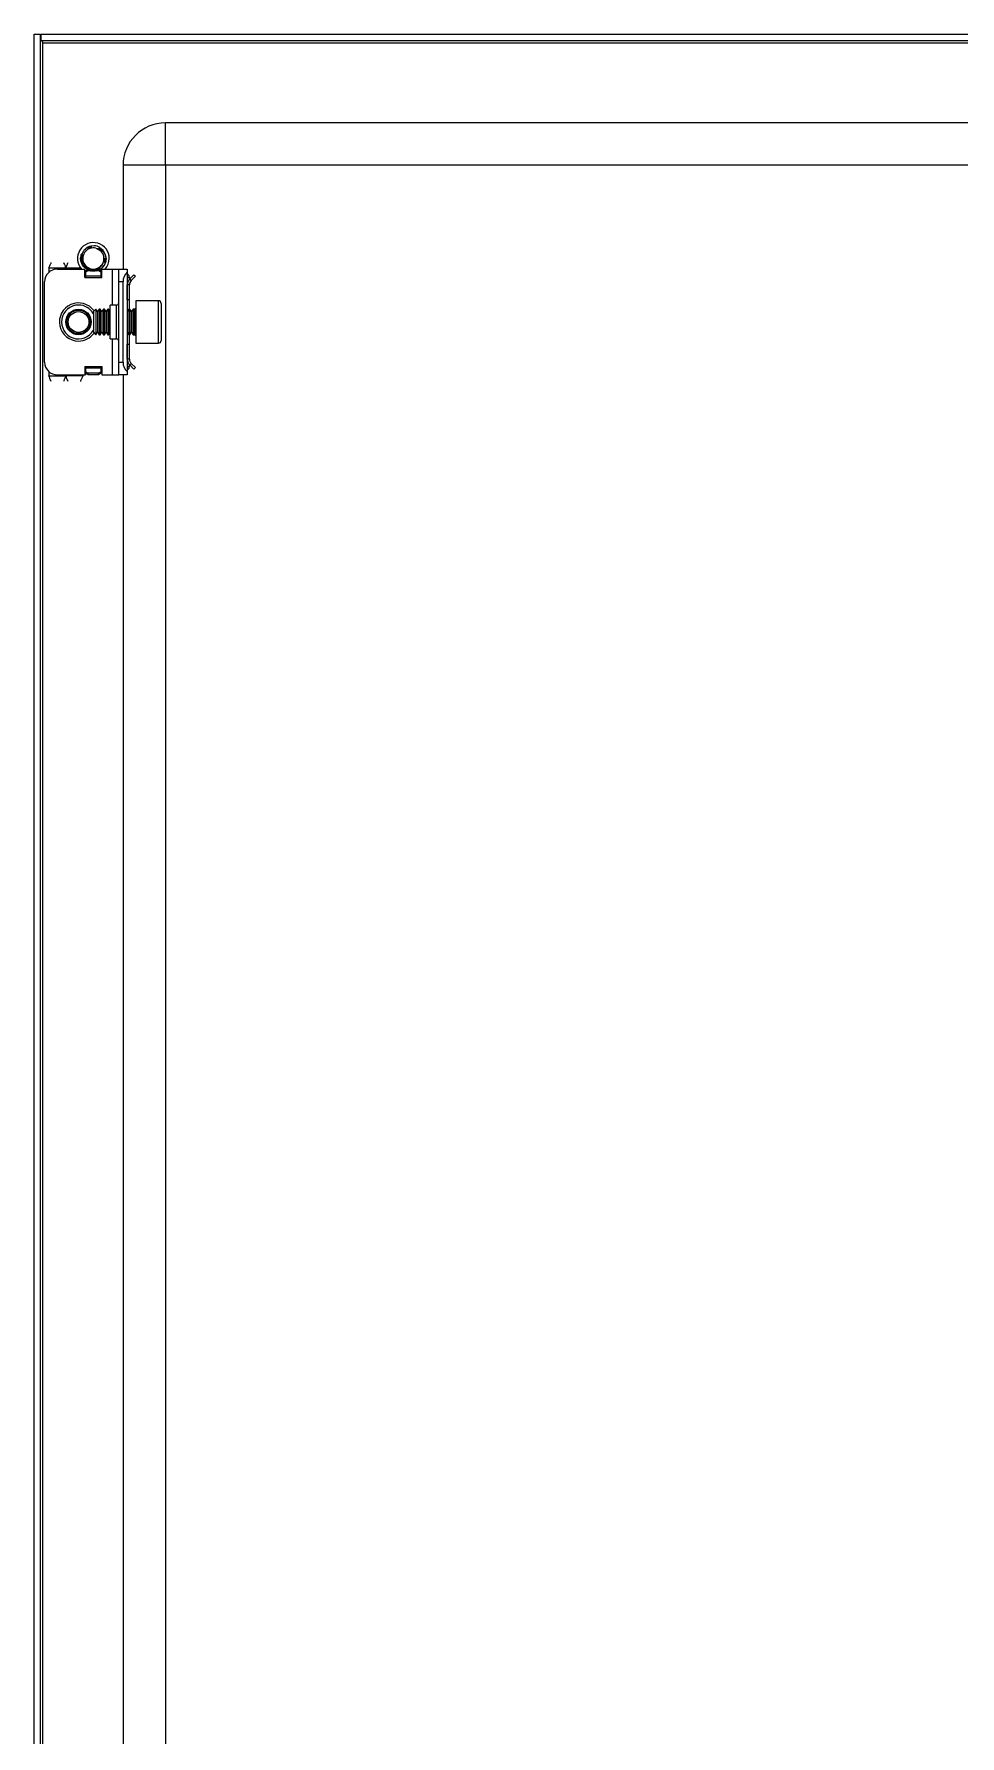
# Model space of a CAD drawing. Header units: millimetres. Extents: x 48 to 1379, y -693 to 1285.
# Drawn here: x 933.1 to 1151.6, y 787.1 to 1189 of the extents above; entities that cross this region are included whole.
import ezdxf

# ---------------------------------------------------------------- set-up
doc = ezdxf.new("R2010")
doc.units = ezdxf.units.MM

msp = doc.modelspace()

# ---------------------------------------------------------------- linework, layer by layer
at = {"color": 7, "linetype": 'Continuous', "lineweight": 25}
for p, q in [((933.06, 1189.04), (934.56, 1189.04)), ((933.06, -571.96), (933.06, 1189.04)), ((934.56, -571.96), (934.56, 1189.04)), ((934.76, 1187.54), (934.76, 1189.04)), ((934.76, 1189.04), (1377.36, 1189.04)), ((934.76, 1187.54), (1377.36, 1187.54)), ((1348.06, 1168.04), (964.06, 1168.04)), ((954.06, 1158.04), (954.06, 1133.54)), ((964.06, 1158.04), (964.06, -540.96)), ((1348.06, 1158.04), (964.06, 1158.04)), ((945.44, 1138.56), (945.64, 1138.68)), ((945.61, 1138.67), (945.57, 1138.64)), ((945.62, 1138.6), (945.57, 1138.64)), ((945.61, 1138.67), (945.84, 1138.75)), ((945.8, 1138.76), (945.75, 1138.74)), ((945.99, 1138.84), (945.94, 1138.82)), ((945.99, 1138.84), (946.21, 1138.91)), ((946.18, 1138.91), (946.13, 1138.89)), ((946.37, 1138.96), (946.33, 1138.95)), ((947.26, 1139.03), (946.51, 1138.97)), ((948.76, 1138.52), (948.72, 1138.54)), ((948.92, 1138.39), (948.88, 1138.42)), ((949.08, 1138.26), (949.04, 1138.29)), ((949.22, 1138.12), (949.19, 1138.16)), ((949.22, 1138.12), (949.34, 1137.99)), ((949.33, 1138), (949.32, 1138.02)), ((936.56, 1133.79), (936.56, 1132.78)), ((938.56, 1133.54), (945.06, 1133.54)), ((944.06, 1136.13), (944.09, 1136.39)), ((944.06, 1135.93), (944.09, 1136.17)), ((944.06, 1136.13), (944.06, 1136.08)), ((944.06, 1135.93), (944.07, 1135.88)), ((944.08, 1136.34), (944.07, 1136.29)), ((944.08, 1135.73), (944.08, 1135.68)), ((944.1, 1136.55), (944.1, 1136.5)), ((944.1, 1135.54), (944.11, 1135.5)), ((944.15, 1136.74), (944.13, 1136.7)), ((944.14, 1135.36), (944.15, 1135.31)), ((944.15, 1136.74), (944.22, 1136.98)), ((944.2, 1136.93), (944.18, 1136.89)), ((944.19, 1135.18), (944.2, 1135.13)), ((944.25, 1135), (944.25, 1134.99)), ((944.84, 1134.03), (944.87, 1134)), ((944.97, 1133.89), (945, 1133.86)), ((945.06, 1131.54), (945.06, 1133.54)), ((945.12, 1133.75), (945.16, 1133.72)), ((945.28, 1133.63), (945.32, 1133.6)), ((945.45, 1133.51), (945.49, 1133.48)), ((945.63, 1133.4), (945.49, 1133.52)), ((945.63, 1133.4), (945.63, 1133.51)), ((949.06, 1131.54), (949.06, 1133.54)), ((949.06, 1133.54), (951.56, 1133.54)), ((949.33, 1134.08), (949.16, 1133.95)), ((949.35, 1136.91), (949.52, 1136.5)), ((949.83, 1134.92), (949.73, 1134.74)), ((949.84, 1134.92), (949.74, 1134.74)), ((949.9, 1135.06), (949.91, 1135.1)), ((949.95, 1135.24), (949.97, 1135.29)), ((950.06, 1135.84), (949.99, 1135.53)), ((950, 1135.43), (950.01, 1135.48)), ((950.03, 1135.64), (950.04, 1135.69)), ((950.06, 1136.04), (950.06, 1136.04)), ((950.06, 1135.84), (950.06, 1135.89)), ((951.56, 1133.54), (953.06, 1133.54)), ((953.06, 1133.54), (955.06, 1133.54)), ((953.06, 1130.54), (953.06, 1133.54)), ((955.06, 1133.54), (955.06, 1132.78)), ((935.56, 1111.54), (935.56, 1130.54)), ((945.26, 1132.75), (945.06, 1132.87)), ((945.06, 1131.54), (949.06, 1131.54)), ((945.26, 1131.54), (945.26, 1132.75)), ((945.31, 1133.16), (945.65, 1133.4)), ((945.81, 1133.16), (945.31, 1132.81)), ((945.31, 1132.81), (945.31, 1133.16)), ((945.31, 1131.89), (945.31, 1132.81)), ((945.31, 1131.54), (945.31, 1131.89)), ((945.63, 1133.4), (945.67, 1133.38)), ((945.81, 1133.16), (946.21, 1133.16)), ((945.99, 1133.24), (946.03, 1133.22)), ((946.16, 1133.18), (946.21, 1133.16)), ((946.34, 1133.13), (946.39, 1133.12)), ((947.51, 1133.08), (947.33, 1133.05)), ((947.66, 1133.1), (947.7, 1133.11)), ((947.9, 1133.16), (948.31, 1133.16)), ((948.81, 1132.81), (948.31, 1133.16)), ((948.41, 1133.45), (948.81, 1133.16)), ((948.81, 1133.16), (948.81, 1132.81)), ((949.06, 1132.87), (948.81, 1132.72)), ((948.81, 1132.81), (948.81, 1131.89)), ((948.81, 1131.89), (948.81, 1131.54)), ((953.06, 1111.54), (953.06, 1130.54)), ((954.06, 1111.54), (954.06, 1130.54)), ((955.06, 1132.78), (955.06, 1109.3)), ((955.06, 1132.45), (955.27, 1132.25)), ((955.56, 1129.79), (955.06, 1129.79)), ((955.06, 1126.29), (955.06, 1129.79)), ((955.56, 1131.54), (955.56, 1131.08)), ((955.56, 1126.29), (955.56, 1129.79)), ((955.65, 1131.2), (956.62, 1132.18)), ((956, 1130.85), (955.65, 1131.2)), ((956, 1130.85), (956.98, 1131.83)), ((956.62, 1132.18), (956.98, 1131.83)), ((955.56, 1126.29), (955.06, 1126.29)), ((955.56, 1124.04), (955.56, 1126.29)), ((962.46, 1126.04), (957.06, 1126.04)), ((957.06, 1126.04), (957.06, 1118.35)), ((963.06, 1125.44), (963.06, 1118.67)), ((947.62, 1124.04), (947.06, 1123.49)), ((947.06, 1123.49), (947.06, 1119.72)), ((947.67, 1124.04), (947.62, 1124.04)), ((947.62, 1124.04), (947.62, 1119.42)), ((948.06, 1123.49), (947.67, 1124.04)), ((947.67, 1124.04), (947.67, 1123.57)), ((947.67, 1123.57), (947.67, 1118.04)), ((948.45, 1124.04), (948.06, 1123.49)), ((948.06, 1123.49), (948.06, 1123.1)), ((948.06, 1123.1), (948.06, 1118.6)), ((948.67, 1124.04), (948.45, 1124.04)), ((948.45, 1124.04), (948.45, 1123.57)), ((948.45, 1123.57), (948.45, 1118.04)), ((949.06, 1123.49), (948.67, 1124.04)), ((948.67, 1124.04), (948.67, 1123.57)), ((948.67, 1123.57), (948.67, 1118.04)), ((949.45, 1124.04), (949.06, 1123.49)), ((949.06, 1123.49), (949.06, 1123.1)), ((949.06, 1123.1), (949.06, 1118.6)), ((949.67, 1124.04), (949.45, 1124.04)), ((949.45, 1124.04), (949.45, 1123.57)), ((949.45, 1123.57), (949.45, 1118.04)), ((950.06, 1123.49), (949.67, 1124.04)), ((949.67, 1124.04), (949.67, 1123.57)), ((949.67, 1123.57), (949.67, 1118.04)), ((950.45, 1124.04), (950.06, 1123.49)), ((950.06, 1123.49), (950.06, 1123.1)), ((950.06, 1123.1), (950.06, 1118.6)), ((950.67, 1124.04), (950.45, 1124.04)), ((950.45, 1124.04), (950.45, 1123.57)), ((950.45, 1123.57), (950.45, 1118.04)), ((951.06, 1123.49), (950.67, 1124.04)), ((950.67, 1124.04), (950.67, 1123.57)), ((950.67, 1123.57), (950.67, 1118.04)), ((952.56, 1125.04), (951.06, 1125.04)), ((951.06, 1117.04), (951.06, 1125.04)), ((955.45, 1124.04), (955.06, 1123.49)), ((955.67, 1124.04), (955.45, 1124.04)), ((955.45, 1124.04), (955.45, 1123.57)), ((955.45, 1123.57), (955.45, 1118.04)), ((956.06, 1123.49), (955.67, 1124.04)), ((955.67, 1124.04), (955.67, 1123.57)), ((955.67, 1123.57), (955.67, 1118.04)), ((956.45, 1124.04), (956.06, 1123.49)), ((956.06, 1123.49), (956.06, 1123.1)), ((956.06, 1123.1), (956.06, 1118.6)), ((956.81, 1124.04), (956.45, 1124.04)), ((956.45, 1124.04), (956.45, 1123.57)), ((956.45, 1123.57), (956.45, 1118.04)), ((947.06, 1119.72), (947.06, 1118.6)), ((947.06, 1118.6), (947.62, 1118.04)), ((947.62, 1119.42), (947.62, 1118.04)), ((947.62, 1118.04), (947.67, 1118.04)), ((947.67, 1118.04), (948.06, 1118.6)), ((948.06, 1118.6), (948.45, 1118.04)), ((948.45, 1118.04), (948.67, 1118.04)), ((948.67, 1118.04), (949.06, 1118.6)), ((949.06, 1118.6), (949.45, 1118.04)), ((949.45, 1118.04), (949.67, 1118.04)), ((949.67, 1118.04), (950.06, 1118.6)), ((950.06, 1118.6), (950.45, 1118.04)), ((950.45, 1118.04), (950.67, 1118.04)), ((950.67, 1118.04), (951.06, 1118.6)), ((955.06, 1118.6), (955.45, 1118.04)), ((955.45, 1118.04), (955.67, 1118.04)), ((955.56, 1115.79), (955.56, 1118.04)), ((955.67, 1118.04), (956.06, 1118.6)), ((956.06, 1118.6), (956.45, 1118.04)), ((956.45, 1118.04), (956.81, 1118.04)), ((957.06, 1118.35), (957.06, 1116.04)), ((963.06, 1118.67), (963.06, 1116.64)), ((951.06, 1117.04), (952.56, 1117.04)), ((955.06, 1115.79), (955.56, 1115.79)), ((955.06, 1112.29), (955.06, 1115.79)), ((955.56, 1112.29), (955.56, 1115.79)), ((957.06, 1116.04), (962.46, 1116.04)), ((945.06, 1110.54), (945.06, 1108.54)), ((945.06, 1110.54), (949.06, 1110.54)), ((945.26, 1108.66), (945.26, 1110.54)), ((945.31, 1110.19), (945.31, 1110.54)), ((945.31, 1109.27), (945.31, 1110.19)), ((948.81, 1110.54), (948.81, 1110.19)), ((948.81, 1110.19), (948.81, 1109.27)), ((949.06, 1110.54), (949.06, 1108.54)), ((953.06, 1108.54), (953.06, 1111.54)), ((955.56, 1112.29), (955.06, 1112.29)), ((955.27, 1109.83), (955.06, 1109.63)), ((955.56, 1110.54), (955.56, 1110.93)), ((956, 1111.23), (955.65, 1110.88)), ((955.65, 1110.88), (956.62, 1109.9)), ((956, 1111.23), (956.98, 1110.26)), ((956.62, 1109.9), (956.98, 1110.26)), ((936.56, 1109.3), (936.56, 1108.29)), ((938.56, 1108.54), (945.06, 1108.54)), ((944.56, 1108.54), (944.56, 1108.29)), ((945.06, 1108.66), (945.26, 1108.66)), ((945.31, 1108.92), (945.31, 1109.27)), ((945.31, 1109.27), (945.81, 1108.92)), ((945.81, 1108.57), (945.31, 1108.92)), ((945.81, 1108.92), (945.81, 1108.57)), ((948.31, 1108.92), (945.81, 1108.92)), ((948.31, 1108.57), (945.81, 1108.57)), ((948.31, 1108.92), (948.81, 1109.27)), ((948.31, 1108.57), (948.31, 1108.92)), ((948.81, 1108.92), (948.31, 1108.57)), ((948.81, 1109.27), (948.81, 1108.92)), ((949.06, 1108.54), (951.56, 1108.54)), ((951.56, 1108.54), (953.06, 1108.54)), ((955.06, 1108.54), (953.06, 1108.54)), ((954.06, 1108.54), (954.06, 633.54)), ((955.06, 1109.3), (955.06, 1108.54))]:
    msp.add_line(p, q, dxfattribs=at)
at = {"color": 8, "linetype": 'Continuous', "lineweight": 18}
for p, q in [((935.16, -569.86), (935.16, 1186.94)), ((935.16, 1186.94), (1376.96, 1186.94)), ((964.06, 1158.04), (964.06, 1168.04)), ((964.06, 1158.04), (954.06, 1158.04)), ((936.56, 1133.79), (940.56, 1133.79)), ((940.56, 1133.79), (944.06, 1133.79)), ((951.56, 1125.04), (951.56, 1133.54)), ((948.81, 1131.89), (945.31, 1131.89)), ((954.06, 1130.54), (953.06, 1130.54)), ((955.06, 1132.04), (955.27, 1132.25)), ((955.06, 1131.54), (955.56, 1131.54)), ((962.46, 1118.35), (962.46, 1126.04)), ((952.56, 1117.04), (952.56, 1125.04)), ((956.81, 1118.04), (956.81, 1124.04)), ((962.46, 1116.04), (962.46, 1118.35)), ((951.56, 1108.54), (951.56, 1117.04)), ((945.31, 1110.19), (948.81, 1110.19)), ((953.06, 1111.54), (954.06, 1111.54)), ((955.06, 1110.54), (955.56, 1110.54)), ((955.06, 1110.04), (955.27, 1109.83)), ((936.56, 1108.29), (940.56, 1108.29)), ((944.56, 1108.29), (940.56, 1108.29))]:
    msp.add_line(p, q, dxfattribs=at)
at = {"color": 7, "linetype": 'Continuous', "lineweight": 25}
for radius in [3, 2.76, 2.45]:
    msp.add_circle((943.56, 1121.04), radius, dxfattribs=at)
for centre, radius, start, end in [((964.06, 1158.04), 10, 90, 180), ((947.06, 1136.04), 3.75, 0, 221.8103), ((947.06, 1136.04), 2.5, 108.5944, 168.5944), ((947.06, 1136.04), 2.5, 75.8881, 108.5944), ((947.06, 1136.04), 3, 59.9286, 86.2193), ((947.06, 1136.04), 3, 360, 40.7437), ((938.56, 1130.54), 3, 90, 180), ((947.06, 1136.04), 2.5, 168.5944, 228.5944), ((947.06, 1136.04), 2.5, 228.5944, 288.5944), ((947.06, 1136.04), 2.5, 288.5944, 348.5944), ((947.06, 1136.04), 2.5, 348.5944, 10.5165), ((947.06, 1136.04), 3.75, 318.1897, 0), ((957.06, 1130.54), 3, 131.8103, 180), ((954.56, 1131.54), 1, 360, 45), ((952.56, 1125.54), 0.5, 270, 0), ((962.46, 1125.44), 0.6, 0, 90), ((943.56, 1121.04), 4, 90, 331.045), ((943.56, 1121.04), 4, 28.955, 90), ((956.81, 1124.29), 0.25, 270, 0), ((956.81, 1117.79), 0.25, 360, 90), ((952.56, 1116.54), 0.5, 0, 90), ((962.46, 1116.64), 0.6, 270, 360), ((938.56, 1111.54), 3, 180, 270), ((957.06, 1111.54), 3, 180, 228.1897), ((954.56, 1110.54), 1, 315, 0)]:
    msp.add_arc(centre, radius, start, end, dxfattribs=at)
at = {"color": 8, "linetype": 'Continuous', "lineweight": 18}
for start, end in [(35.4622, 270), (270, 324.5378)]:
    msp.add_arc((943.56, 1121.04), 4.5, start, end, dxfattribs=at)
at = {"color": 7, "linetype": 'Continuous', "lineweight": 25}
for points, knots in [([(934.76, 1187.93), (934.75, 1187.96), (934.61, 1188.33), (934.59, 1188.7), (934.56, 1189.04)], [0, 0, 0, 0, 0.09093, 1, 1, 1, 1]), ([(935.16, 1186.94), (935.08, 1187.12), (934.98, 1187.32), (934.91, 1187.52), (934.9, 1187.54)], [0, 0, 0, 0, 0.908361, 1, 1, 1, 1]), ([(945.6, 1138.59), (945.53, 1138.54), (945.18, 1138.31), (944.69, 1137.81), (944.46, 1137.25), (944.36, 1137.01)], [0, 0, 0, 0, 0.128781, 0.613629, 1, 1, 1, 1]), ([(946.26, 1138.41), (946.25, 1138.41), (946.2, 1138.39), (946.13, 1138.38), (946.03, 1138.38), (945.94, 1138.39), (945.85, 1138.42), (945.77, 1138.45), (945.69, 1138.5), (945.64, 1138.55), (945.61, 1138.58), (945.6, 1138.59)], [0, 0, 0, 0, 0.04296, 0.1733, 0.274263, 0.401081, 0.527716, 0.654259, 0.780759, 0.936852, 1, 1, 1, 1]), ([(945.61, 1138.67), (945.64, 1138.65), (945.7, 1138.61), (945.77, 1138.54), (945.81, 1138.48), (945.83, 1138.44), (945.83, 1138.43)], [0, 0, 0, 0, 0.319514, 0.608493, 0.891527, 1, 1, 1, 1]), ([(945.91, 1138.4), (945.91, 1138.4), (945.91, 1138.44), (945.89, 1138.51), (945.86, 1138.6), (945.81, 1138.68), (945.77, 1138.72), (945.75, 1138.74)], [0, 0, 0, 0, 0.00279, 0.269575, 0.536371, 0.765499, 1, 1, 1, 1]), ([(945.8, 1138.76), (945.83, 1138.74), (945.88, 1138.7), (945.94, 1138.62), (945.99, 1138.54), (946.01, 1138.46), (946.02, 1138.41), (946.02, 1138.38)], [0, 0, 0, 0, 0.234253, 0.442787, 0.646465, 0.841043, 1, 1, 1, 1]), ([(946.05, 1138.38), (946.06, 1138.41), (946.06, 1138.47), (946.06, 1138.57), (946.03, 1138.66), (946, 1138.75), (945.96, 1138.8), (945.94, 1138.82)], [0, 0, 0, 0, 0.181695, 0.396783, 0.61186, 0.803681, 1, 1, 1, 1]), ([(945.99, 1138.84), (946.01, 1138.82), (946.06, 1138.77), (946.11, 1138.69), (946.15, 1138.6), (946.16, 1138.52), (946.16, 1138.45), (946.15, 1138.4), (946.15, 1138.39)], [0, 0, 0, 0, 0.2087239, 0.3910499, 0.5682192, 0.7368298, 0.8948531, 1, 1, 1, 1]), ([(946.17, 1138.39), (946.17, 1138.4), (946.19, 1138.44), (946.21, 1138.51), (946.22, 1138.61), (946.21, 1138.71), (946.18, 1138.81), (946.15, 1138.86), (946.13, 1138.89)], [0, 0, 0, 0, 0.043388, 0.23288, 0.422274, 0.611632, 0.803279, 1, 1, 1, 1]), ([(946.18, 1138.91), (946.2, 1138.88), (946.24, 1138.83), (946.28, 1138.74), (946.3, 1138.66), (946.31, 1138.58), (946.29, 1138.5), (946.28, 1138.44), (946.26, 1138.42), (946.26, 1138.41)], [0, 0, 0, 0, 0.198483, 0.367712, 0.531083, 0.685778, 0.830503, 0.965152, 1, 1, 1, 1]), ([(946.51, 1138.97), (946.52, 1138.95), (946.54, 1138.9), (946.56, 1138.83), (946.56, 1138.74), (946.54, 1138.67), (946.51, 1138.59), (946.44, 1138.51), (946.35, 1138.44), (946.29, 1138.42), (946.26, 1138.41)], [0, 0, 0, 0, 0.098631, 0.238541, 0.378532, 0.49895, 0.601027, 0.777401, 0.9101, 1, 1, 1, 1]), ([(946.28, 1138.43), (946.3, 1138.45), (946.32, 1138.5), (946.35, 1138.59), (946.37, 1138.69), (946.37, 1138.81), (946.34, 1138.9), (946.33, 1138.95)], [0, 0, 0, 0, 0.13286, 0.29106, 0.491007, 0.69089, 1, 1, 1, 1]), ([(946.37, 1138.96), (946.39, 1138.93), (946.41, 1138.88), (946.44, 1138.8), (946.45, 1138.71), (946.44, 1138.64), (946.41, 1138.54), (946.37, 1138.48), (946.34, 1138.45)], [0, 0, 0, 0, 0.16279, 0.324686, 0.479688, 0.626058, 0.76302, 1, 1, 1, 1]), ([(946.36, 1138.46), (946.37, 1138.46), (946.4, 1138.49), (946.43, 1138.55), (946.48, 1138.63), (946.51, 1138.72), (946.52, 1138.81), (946.52, 1138.9), (946.52, 1138.94), (946.51, 1138.97)], [0, 0, 0, 0, 0.036757, 0.196192, 0.355485, 0.51469, 0.719746, 0.882005, 1, 1, 1, 1]), ([(947.67, 1138.47), (947.96, 1138.41), (948.25, 1138.36), (948.52, 1138.23), (948.53, 1138.23)], [0, 0, 0, 0, 0.9656715, 1, 1, 1, 1]), ([(947.67, 1138.47), (947.76, 1138.43), (947.9, 1138.37), (948.03, 1138.3), (948.07, 1138.27)], [0, 0, 0, 0, 0.681733, 1, 1, 1, 1]), ([(948.07, 1138.27), (948.14, 1138.24), (948.46, 1138.08), (948.98, 1137.66), (949.23, 1137.16), (949.35, 1136.91)], [0, 0, 0, 0, 0.130652, 0.560007, 1, 1, 1, 1]), ([(948.53, 1138.23), (948.52, 1138.24), (948.51, 1138.29), (948.5, 1138.37), (948.51, 1138.45), (948.52, 1138.55), (948.55, 1138.61), (948.56, 1138.64)], [0, 0, 0, 0, 0.113604, 0.31095, 0.508229, 0.75166, 1, 1, 1, 1]), ([(948.58, 1138.63), (948.58, 1138.59), (948.58, 1138.52), (948.55, 1138.42), (948.53, 1138.37), (948.51, 1138.34), (948.51, 1138.34)], [0, 0, 0, 0, 0.357139, 0.680979, 0.998183, 1, 1, 1, 1]), ([(948.52, 1138.25), (948.54, 1138.27), (948.59, 1138.31), (948.65, 1138.38), (948.69, 1138.46), (948.71, 1138.52), (948.72, 1138.54)], [0, 0, 0, 0, 0.228254, 0.510351, 0.752319, 1, 1, 1, 1]), ([(949.13, 1137.82), (949.11, 1137.82), (949.07, 1137.81), (948.98, 1137.8), (948.89, 1137.81), (948.8, 1137.85), (948.72, 1137.9), (948.63, 1137.99), (948.56, 1138.1), (948.54, 1138.19), (948.53, 1138.23)], [0, 0, 0, 0, 0.073646, 0.169563, 0.351373, 0.438893, 0.519676, 0.682906, 0.8512, 1, 1, 1, 1]), ([(948.76, 1138.52), (948.75, 1138.48), (948.74, 1138.41), (948.71, 1138.32), (948.66, 1138.24), (948.61, 1138.18), (948.57, 1138.15), (948.56, 1138.14)], [0, 0, 0, 0, 0.240212, 0.454711, 0.664287, 0.864517, 1, 1, 1, 1]), ([(948.57, 1138.1), (948.59, 1138.12), (948.65, 1138.14), (948.73, 1138.2), (948.8, 1138.26), (948.85, 1138.34), (948.87, 1138.4), (948.88, 1138.42)], [0, 0, 0, 0, 0.172104, 0.391099, 0.610089, 0.802801, 1, 1, 1, 1]), ([(948.92, 1138.39), (948.92, 1138.36), (948.9, 1138.29), (948.86, 1138.2), (948.8, 1138.13), (948.74, 1138.08), (948.68, 1138.04), (948.63, 1138.03), (948.62, 1138.02)], [0, 0, 0, 0, 0.209239, 0.392702, 0.571062, 0.740844, 0.899958, 1, 1, 1, 1]), ([(948.63, 1138), (948.64, 1138), (948.68, 1138.01), (948.76, 1138.03), (948.85, 1138.08), (948.93, 1138.14), (948.99, 1138.21), (949.03, 1138.26), (949.04, 1138.29)], [0, 0, 0, 0, 0.0505, 0.241124, 0.431653, 0.622154, 0.808692, 1, 1, 1, 1]), ([(949.08, 1138.26), (949.07, 1138.23), (949.04, 1138.16), (948.99, 1138.09), (948.93, 1138.02), (948.86, 1137.98), (948.79, 1137.95), (948.73, 1137.93), (948.7, 1137.93), (948.69, 1137.93)], [0, 0, 0, 0, 0.198035, 0.367663, 0.531495, 0.686664, 0.831818, 0.981917, 1, 1, 1, 1]), ([(948.71, 1137.92), (948.71, 1137.92), (948.75, 1137.92), (948.81, 1137.93), (948.9, 1137.95), (948.98, 1137.98), (949.06, 1138.02), (949.13, 1138.08), (949.17, 1138.13), (949.19, 1138.16)], [0, 0, 0, 0, 0.018281, 0.175639, 0.332896, 0.490097, 0.647274, 0.821632, 1, 1, 1, 1]), ([(949.22, 1138.12), (949.21, 1138.1), (949.18, 1138.04), (949.12, 1137.98), (949.05, 1137.93), (948.98, 1137.89), (948.91, 1137.87), (948.83, 1137.86), (948.78, 1137.87), (948.76, 1137.88)], [0, 0, 0, 0, 0.159446, 0.318034, 0.469983, 0.61348, 0.747649, 0.872856, 1, 1, 1, 1]), ([(948.77, 1137.87), (948.8, 1137.86), (948.86, 1137.85), (948.94, 1137.85), (949.02, 1137.86), (949.11, 1137.88), (949.21, 1137.93), (949.28, 1137.98), (949.32, 1138.02)], [0, 0, 0, 0, 0.149407, 0.278563, 0.407661, 0.536722, 0.727045, 1, 1, 1, 1]), ([(949.33, 1138), (949.32, 1137.97), (949.29, 1137.93), (949.22, 1137.87), (949.17, 1137.84), (949.14, 1137.82), (949.13, 1137.82)], [0, 0, 0, 0, 0.315056, 0.630194, 0.945514, 1, 1, 1, 1]), ([(949.13, 1137.82), (949.16, 1137.8), (949.4, 1137.58), (949.75, 1137.12), (949.99, 1136.51), (950.04, 1136.16), (950.06, 1136.04)], [0, 0, 0, 0, 0.050685, 0.485619, 0.826643, 1, 1, 1, 1]), ([(936.56, 1133.79), (936.66, 1134.03), (936.85, 1134.52), (937.04, 1134.92), (937.13, 1135.11)], [0, 0, 0, 0, 0.5020654, 1, 1, 1, 1]), ([(939.99, 1135.1), (940.07, 1134.95), (940.24, 1134.6), (940.43, 1134.11), (940.55, 1133.83), (940.56, 1133.79)], [0, 0, 0, 0, 0.415483, 0.917152, 1, 1, 1, 1]), ([(940.56, 1133.79), (940.66, 1134.03), (940.85, 1134.52), (941.04, 1134.92), (941.13, 1135.11)], [0, 0, 0, 0, 0.502065, 1, 1, 1, 1]), ([(944.06, 1136.13), (944.1, 1136.15), (944.16, 1136.18), (944.25, 1136.2), (944.34, 1136.21), (944.39, 1136.2), (944.41, 1136.2)], [0, 0, 0, 0, 0.2937792, 0.5589816, 0.8184942, 1, 1, 1, 1]), ([(944.29, 1136.11), (944.27, 1136.11), (944.22, 1136.12), (944.15, 1136.11), (944.09, 1136.09), (944.06, 1136.08)], [0, 0, 0, 0, 0.236131, 0.613435, 1, 1, 1, 1]), ([(944.84, 1134.03), (944.71, 1134.18), (944.43, 1134.53), (944.14, 1135.19), (944.09, 1135.7), (944.06, 1135.95)], [0, 0, 0, 0, 0.274163, 0.639603, 1, 1, 1, 1]), ([(944.46, 1136.24), (944.45, 1136.24), (944.42, 1136.27), (944.34, 1136.29), (944.25, 1136.31), (944.16, 1136.31), (944.1, 1136.3), (944.07, 1136.29)], [0, 0, 0, 0, 0.0501556, 0.3045132, 0.5588802, 0.7769031, 1, 1, 1, 1]), ([(944.17, 1135.3), (944.16, 1135.34), (944.1, 1135.49), (944.08, 1135.65), (944.07, 1135.77)], [0, 0, 0, 0, 0.28291, 1, 1, 1, 1]), ([(944.08, 1136.34), (944.11, 1136.35), (944.17, 1136.38), (944.27, 1136.39), (944.36, 1136.39), (944.45, 1136.37), (944.5, 1136.35), (944.52, 1136.33), (944.52, 1136.33)], [0, 0, 0, 0, 0.227908, 0.430276, 0.627707, 0.816134, 0.99284, 1, 1, 1, 1]), ([(944.1, 1136.55), (944.14, 1136.55), (944.2, 1136.57), (944.3, 1136.57), (944.39, 1136.56), (944.47, 1136.53), (944.53, 1136.49), (944.57, 1136.46), (944.58, 1136.44)], [0, 0, 0, 0, 0.205811, 0.38496, 0.558827, 0.724121, 0.878934, 1, 1, 1, 1]), ([(944.54, 1136.36), (944.51, 1136.38), (944.46, 1136.42), (944.37, 1136.46), (944.28, 1136.49), (944.19, 1136.5), (944.13, 1136.5), (944.1, 1136.5)], [0, 0, 0, 0, 0.19243, 0.403622, 0.614801, 0.805152, 1, 1, 1, 1]), ([(944.57, 1136.49), (944.55, 1136.51), (944.5, 1136.56), (944.42, 1136.62), (944.33, 1136.66), (944.24, 1136.69), (944.17, 1136.7), (944.13, 1136.7)], [0, 0, 0, 0, 0.183111, 0.381533, 0.579913, 0.787111, 1, 1, 1, 1]), ([(944.15, 1136.74), (944.18, 1136.75), (944.25, 1136.76), (944.34, 1136.74), (944.42, 1136.72), (944.49, 1136.68), (944.55, 1136.63), (944.58, 1136.59), (944.6, 1136.57)], [0, 0, 0, 0, 0.207037, 0.38272, 0.55212, 0.712365, 0.86221, 1, 1, 1, 1]), ([(944.61, 1136.58), (944.6, 1136.6), (944.57, 1136.64), (944.52, 1136.71), (944.44, 1136.78), (944.36, 1136.83), (944.27, 1136.87), (944.21, 1136.88), (944.18, 1136.89)], [0, 0, 0, 0, 0.112687, 0.266978, 0.464332, 0.661607, 0.829157, 1, 1, 1, 1]), ([(944.37, 1134.74), (944.35, 1134.77), (944.26, 1134.91), (944.22, 1135.07), (944.18, 1135.2)], [0, 0, 0, 0, 0.192577, 1, 1, 1, 1]), ([(944.19, 1136.87), (944.19, 1136.89), (944.21, 1137.01), (944.26, 1137.11), (944.3, 1137.19)], [0, 0, 0, 0, 0.218168, 1, 1, 1, 1]), ([(944.2, 1136.93), (944.23, 1136.93), (944.29, 1136.93), (944.37, 1136.91), (944.44, 1136.87), (944.51, 1136.82), (944.56, 1136.77), (944.6, 1136.71), (944.61, 1136.67), (944.62, 1136.65)], [0, 0, 0, 0, 0.164802, 0.328662, 0.485343, 0.633184, 0.771489, 0.900657, 1, 1, 1, 1]), ([(944.61, 1136.53), (944.6, 1136.51), (944.58, 1136.43), (944.53, 1136.33), (944.46, 1136.24), (944.4, 1136.18), (944.33, 1136.13), (944.27, 1136.1), (944.23, 1136.08), (944.23, 1136.08)], [0, 0, 0, 0, 0.125166, 0.336769, 0.488675, 0.640371, 0.791962, 0.943503, 1, 1, 1, 1]), ([(944.23, 1136.08), (944.23, 1136.01), (944.25, 1135.61), (944.42, 1134.94), (944.79, 1134.47), (944.96, 1134.24)], [0, 0, 0, 0, 0.108003, 0.585763, 1, 1, 1, 1]), ([(944.36, 1137.01), (944.36, 1137.01), (944.39, 1137), (944.45, 1136.97), (944.51, 1136.92), (944.55, 1136.87), (944.6, 1136.79), (944.62, 1136.69), (944.62, 1136.59), (944.61, 1136.54), (944.61, 1136.53)], [0, 0, 0, 0, 0.022761, 0.192243, 0.346896, 0.477535, 0.588677, 0.783334, 0.968624, 1, 1, 1, 1]), ([(944.63, 1136.61), (944.62, 1136.64), (944.61, 1136.7), (944.57, 1136.79), (944.52, 1136.86), (944.46, 1136.93), (944.41, 1136.98), (944.37, 1137), (944.36, 1137.01)], [0, 0, 0, 0, 0.182737, 0.363423, 0.543947, 0.724373, 0.904747, 1, 1, 1, 1]), ([(944.75, 1134.16), (944.71, 1134.2), (944.57, 1134.33), (944.48, 1134.51), (944.41, 1134.63)], [0, 0, 0, 0, 0.288707, 1, 1, 1, 1]), ([(944.84, 1134.03), (944.85, 1134.05), (944.89, 1134.1), (944.95, 1134.16), (945.02, 1134.2), (945.09, 1134.23), (945.17, 1134.25), (945.23, 1134.25), (945.27, 1134.24), (945.28, 1134.24)], [0, 0, 0, 0, 0.169226, 0.337427, 0.497935, 0.649179, 0.790582, 0.922688, 1, 1, 1, 1]), ([(945.33, 1134.19), (945.32, 1134.2), (945.25, 1134.2), (945.15, 1134.18), (945.04, 1134.14), (944.95, 1134.08), (944.9, 1134.03), (944.87, 1134)], [0, 0, 0, 0, 0.046579, 0.362688, 0.551736, 0.740753, 1, 1, 1, 1]), ([(944.96, 1134.24), (944.97, 1134.25), (944.99, 1134.26), (945.05, 1134.28), (945.14, 1134.29), (945.24, 1134.27), (945.34, 1134.22), (945.39, 1134.18), (945.41, 1134.17)], [0, 0, 0, 0, 0.0458661, 0.2307436, 0.3874614, 0.6582461, 0.861978, 1, 1, 1, 1]), ([(945.32, 1134.23), (945.29, 1134.24), (945.23, 1134.26), (945.14, 1134.27), (945.05, 1134.27), (944.99, 1134.25), (944.96, 1134.24)], [0, 0, 0, 0, 0.251795, 0.502165, 0.752314, 1, 1, 1, 1]), ([(944.97, 1133.89), (944.98, 1133.92), (945.01, 1133.98), (945.07, 1134.05), (945.14, 1134.11), (945.21, 1134.15), (945.28, 1134.18), (945.33, 1134.17), (945.35, 1134.17)], [0, 0, 0, 0, 0.211659, 0.390361, 0.562352, 0.724819, 0.876696, 1, 1, 1, 1]), ([(945.42, 1134.12), (945.38, 1134.11), (945.32, 1134.1), (945.23, 1134.06), (945.14, 1134.01), (945.06, 1133.94), (945.02, 1133.89), (945, 1133.86)], [0, 0, 0, 0, 0.190996, 0.383798, 0.576553, 0.78528, 1, 1, 1, 1]), ([(945.12, 1133.75), (945.13, 1133.79), (945.15, 1133.85), (945.2, 1133.94), (945.26, 1134), (945.32, 1134.05), (945.38, 1134.09), (945.42, 1134.09), (945.43, 1134.09)], [0, 0, 0, 0, 0.219212, 0.409339, 0.593597, 0.768568, 0.932394, 1, 1, 1, 1]), ([(945.52, 1134.03), (945.52, 1134.03), (945.48, 1134.03), (945.42, 1134), (945.33, 1133.94), (945.26, 1133.88), (945.2, 1133.81), (945.17, 1133.75), (945.16, 1133.72)], [0, 0, 0, 0, 0.002693, 0.20821, 0.413641, 0.619057, 0.807274, 1, 1, 1, 1]), ([(945.28, 1133.63), (945.29, 1133.66), (945.3, 1133.73), (945.34, 1133.82), (945.39, 1133.89), (945.45, 1133.95), (945.5, 1133.99), (945.53, 1134), (945.53, 1134.01)], [0, 0, 0, 0, 0.2228312, 0.4200991, 0.6124087, 0.7958503, 0.9678945, 1, 1, 1, 1]), ([(945.58, 1133.91), (945.57, 1133.9), (945.53, 1133.88), (945.46, 1133.83), (945.4, 1133.76), (945.35, 1133.68), (945.33, 1133.62), (945.32, 1133.6)], [0, 0, 0, 0, 0.084965, 0.329338, 0.573716, 0.784411, 1, 1, 1, 1]), ([(945.41, 1134.17), (945.42, 1134.16), (945.45, 1134.12), (945.5, 1134.06), (945.55, 1133.98), (945.59, 1133.89), (945.61, 1133.8), (945.61, 1133.75), (945.62, 1133.72)], [0, 0, 0, 0, 0.066273, 0.267344, 0.423096, 0.618734, 0.814089, 1, 1, 1, 1]), ([(945.45, 1133.51), (945.46, 1133.54), (945.46, 1133.61), (945.49, 1133.71), (945.53, 1133.79), (945.57, 1133.84), (945.59, 1133.86), (945.59, 1133.86)], [0, 0, 0, 0, 0.275174, 0.522846, 0.765225, 0.99702, 1, 1, 1, 1]), ([(945.62, 1133.73), (945.6, 1133.7), (945.56, 1133.65), (945.52, 1133.57), (945.5, 1133.51), (945.49, 1133.48)], [0, 0, 0, 0, 0.36332, 0.677837, 1, 1, 1, 1]), ([(945.69, 1133.7), (945.7, 1133.69), (945.7, 1133.66), (945.69, 1133.59), (945.66, 1133.5), (945.63, 1133.44), (945.61, 1133.41)], [0, 0, 0, 0, 0.058255, 0.305509, 0.64716, 1, 1, 1, 1]), ([(945.62, 1133.72), (945.68, 1133.69), (946.01, 1133.51), (946.68, 1133.33), (947.3, 1133.37), (947.59, 1133.44), (947.59, 1133.44)], [0, 0, 0, 0, 0.102158, 0.551599, 0.99962, 1, 1, 1, 1]), ([(947.59, 1133.44), (947.6, 1133.45), (947.62, 1133.5), (947.68, 1133.58), (947.78, 1133.64), (947.84, 1133.66), (947.86, 1133.67)], [0, 0, 0, 0, 0.153621, 0.528305, 0.811762, 1, 1, 1, 1]), ([(947.74, 1133.61), (947.71, 1133.59), (947.66, 1133.55), (947.62, 1133.49), (947.6, 1133.45), (947.59, 1133.44)], [0, 0, 0, 0, 0.4133204, 0.8335068, 1, 1, 1, 1]), ([(947.66, 1133.1), (947.65, 1133.13), (947.62, 1133.18), (947.61, 1133.26), (947.61, 1133.35), (947.62, 1133.42), (947.65, 1133.51), (947.7, 1133.57), (947.73, 1133.6)], [0, 0, 0, 0, 0.162579, 0.32416, 0.478216, 0.623372, 0.759205, 1, 1, 1, 1]), ([(947.77, 1133.6), (947.77, 1133.6), (947.74, 1133.56), (947.71, 1133.47), (947.68, 1133.36), (947.68, 1133.27), (947.68, 1133.19), (947.7, 1133.14), (947.7, 1133.11)], [0, 0, 0, 0, 0.001313, 0.309582, 0.493731, 0.677835, 0.837663, 1, 1, 1, 1]), ([(947.85, 1133.15), (947.83, 1133.17), (947.79, 1133.23), (947.76, 1133.32), (947.75, 1133.4), (947.75, 1133.48), (947.77, 1133.56), (947.79, 1133.61), (947.81, 1133.64), (947.82, 1133.65)], [0, 0, 0, 0, 0.195461, 0.359649, 0.517607, 0.666788, 0.806268, 0.936243, 1, 1, 1, 1]), ([(947.89, 1133.66), (947.88, 1133.63), (947.85, 1133.58), (947.84, 1133.49), (947.83, 1133.4), (947.84, 1133.29), (947.87, 1133.21), (947.89, 1133.16)], [0, 0, 0, 0, 0.147065, 0.321231, 0.495346, 0.669443, 1, 1, 1, 1]), ([(947.86, 1133.67), (947.87, 1133.67), (947.92, 1133.69), (948, 1133.7), (948.1, 1133.7), (948.17, 1133.69), (948.21, 1133.68), (948.22, 1133.68)], [0, 0, 0, 0, 0.099011, 0.388276, 0.61301, 0.895384, 1, 1, 1, 1]), ([(948.04, 1133.2), (948.01, 1133.23), (947.97, 1133.28), (947.92, 1133.37), (947.9, 1133.45), (947.89, 1133.53), (947.89, 1133.6), (947.91, 1133.64), (947.91, 1133.66)], [0, 0, 0, 0, 0.213002, 0.396975, 0.575181, 0.744364, 0.902779, 1, 1, 1, 1]), ([(948.01, 1133.7), (948.01, 1133.7), (947.99, 1133.66), (947.99, 1133.59), (947.99, 1133.49), (948, 1133.39), (948.03, 1133.3), (948.07, 1133.25), (948.09, 1133.22)], [0, 0, 0, 0, 0.019058, 0.219488, 0.419831, 0.620151, 0.807785, 1, 1, 1, 1]), ([(948.23, 1133.28), (948.2, 1133.3), (948.15, 1133.35), (948.1, 1133.43), (948.06, 1133.51), (948.04, 1133.59), (948.03, 1133.66), (948.04, 1133.69), (948.04, 1133.7)], [0, 0, 0, 0, 0.218347, 0.41099, 0.598711, 0.777744, 0.945667, 1, 1, 1, 1]), ([(948.14, 1133.69), (948.14, 1133.68), (948.14, 1133.62), (948.15, 1133.54), (948.18, 1133.45), (948.22, 1133.37), (948.26, 1133.32), (948.28, 1133.3)], [0, 0, 0, 0, 0.114393, 0.350182, 0.585971, 0.790611, 1, 1, 1, 1]), ([(948.42, 1133.37), (948.39, 1133.39), (948.33, 1133.43), (948.27, 1133.5), (948.22, 1133.58), (948.19, 1133.64), (948.19, 1133.68), (948.19, 1133.69)], [0, 0, 0, 0, 0.2607623, 0.4948046, 0.7237939, 0.9427899, 1, 1, 1, 1]), ([(948.22, 1133.68), (948.29, 1133.72), (948.61, 1133.9), (949.1, 1134.37), (949.41, 1134.95), (949.5, 1135.29), (949.51, 1135.35)], [0, 0, 0, 0, 0.104785, 0.513079, 0.918136, 1, 1, 1, 1]), ([(948.24, 1133.72), (948.25, 1133.72), (948.29, 1133.71), (948.36, 1133.68), (948.44, 1133.63), (948.52, 1133.56), (948.56, 1133.49), (948.58, 1133.46)], [0, 0, 0, 0, 0.084477, 0.253367, 0.470159, 0.686909, 1, 1, 1, 1]), ([(948.31, 1133.67), (948.31, 1133.65), (948.32, 1133.6), (948.35, 1133.53), (948.4, 1133.45), (948.44, 1133.41), (948.46, 1133.39)], [0, 0, 0, 0, 0.154183, 0.462567, 0.728091, 1, 1, 1, 1]), ([(948.6, 1133.46), (948.57, 1133.48), (948.51, 1133.52), (948.44, 1133.59), (948.4, 1133.64), (948.39, 1133.66)], [0, 0, 0, 0, 0.362858, 0.693435, 1, 1, 1, 1]), ([(949.9, 1135.06), (949.69, 1134.64), (949.37, 1133.99), (948.79, 1133.59), (948.58, 1133.46)], [0, 0, 0, 0, 0.657042, 1, 1, 1, 1]), ([(948.6, 1133.46), (948.61, 1133.47), (948.62, 1133.48), (948.63, 1133.49), (948.64, 1133.49)], [0, 0, 0, 0, 0.480194, 1, 1, 1, 1]), ([(948.77, 1133.57), (948.76, 1133.56), (948.71, 1133.53), (948.65, 1133.51), (948.61, 1133.49)], [0, 0, 0, 0, 0.2307506, 1, 1, 1, 1]), ([(948.77, 1133.57), (948.77, 1133.58), (948.79, 1133.59), (948.8, 1133.6), (948.81, 1133.6)], [0, 0, 0, 0, 0.482687, 1, 1, 1, 1]), ([(948.92, 1133.69), (948.93, 1133.69), (948.94, 1133.7), (948.95, 1133.71), (948.96, 1133.72)], [0, 0, 0, 0, 0.484546, 1, 1, 1, 1]), ([(949.61, 1134.52), (949.59, 1134.47), (949.49, 1134.17), (949.24, 1133.96), (949.04, 1133.78)], [0, 0, 0, 0, 0.171865, 1, 1, 1, 1]), ([(949.07, 1133.81), (949.07, 1133.82), (949.09, 1133.83), (949.1, 1133.84), (949.1, 1133.84)], [0, 0, 0, 0, 0.485158, 1, 1, 1, 1]), ([(949.2, 1133.94), (949.21, 1133.95), (949.22, 1133.96), (949.23, 1133.97), (949.23, 1133.97)], [0, 0, 0, 0, 0.4842322, 1, 1, 1, 1]), ([(949.69, 1134.65), (949.67, 1134.58), (949.59, 1134.37), (949.42, 1134.21), (949.31, 1134.1)], [0, 0, 0, 0, 0.333789, 1, 1, 1, 1]), ([(949.33, 1134.08), (949.33, 1134.08), (949.35, 1134.1), (949.36, 1134.12), (949.37, 1134.13)], [0, 0, 0, 0, 0.2967964, 1, 1, 1, 1]), ([(949.51, 1135.35), (949.51, 1135.39), (949.5, 1135.45), (949.51, 1135.52), (949.51, 1135.55)], [0, 0, 0, 0, 0.5444726, 1, 1, 1, 1]), ([(949.9, 1135.06), (949.87, 1135.06), (949.81, 1135.07), (949.73, 1135.1), (949.66, 1135.14), (949.6, 1135.2), (949.56, 1135.26), (949.53, 1135.32), (949.51, 1135.37), (949.5, 1135.41), (949.5, 1135.42)], [0, 0, 0, 0, 0.154027, 0.307095, 0.452862, 0.590123, 0.718565, 0.838856, 0.95247, 1, 1, 1, 1]), ([(949.51, 1135.55), (949.51, 1135.56), (949.52, 1135.6), (949.54, 1135.66), (949.57, 1135.7), (949.57, 1135.71)], [0, 0, 0, 0, 0.157682, 0.80304, 1, 1, 1, 1]), ([(949.95, 1135.24), (949.92, 1135.24), (949.86, 1135.24), (949.78, 1135.25), (949.7, 1135.28), (949.63, 1135.33), (949.57, 1135.38), (949.53, 1135.43), (949.51, 1135.47), (949.51, 1135.49)], [0, 0, 0, 0, 0.1656667, 0.3305216, 0.4888089, 0.6385249, 0.7786294, 0.9092127, 1, 1, 1, 1]), ([(949.57, 1135.71), (949.58, 1135.82), (949.59, 1136.08), (949.55, 1136.34), (949.52, 1136.5)], [0, 0, 0, 0, 0.408521, 1, 1, 1, 1]), ([(949.53, 1135.54), (949.55, 1135.52), (949.58, 1135.48), (949.64, 1135.42), (949.71, 1135.37), (949.79, 1135.33), (949.88, 1135.3), (949.94, 1135.29), (949.97, 1135.29)], [0, 0, 0, 0, 0.1372662, 0.3079499, 0.478578, 0.6491848, 0.8228334, 1, 1, 1, 1]), ([(949.53, 1135.4), (949.54, 1135.39), (949.56, 1135.35), (949.61, 1135.28), (949.68, 1135.21), (949.76, 1135.16), (949.84, 1135.12), (949.89, 1135.11), (949.91, 1135.1)], [0, 0, 0, 0, 0.076151, 0.276704, 0.47712, 0.677473, 0.837574, 1, 1, 1, 1]), ([(949.54, 1135.69), (949.55, 1135.68), (949.58, 1135.64), (949.64, 1135.59), (949.73, 1135.54), (949.82, 1135.5), (949.91, 1135.48), (949.98, 1135.48), (950.01, 1135.48)], [0, 0, 0, 0, 0.069872, 0.258455, 0.446951, 0.635422, 0.81547, 1, 1, 1, 1]), ([(950, 1135.43), (949.96, 1135.43), (949.9, 1135.42), (949.8, 1135.42), (949.72, 1135.44), (949.64, 1135.48), (949.58, 1135.52), (949.55, 1135.56), (949.54, 1135.57)], [0, 0, 0, 0, 0.208898, 0.388587, 0.562428, 0.727295, 0.881578, 1, 1, 1, 1]), ([(949.57, 1135.75), (949.58, 1135.77), (949.59, 1135.8), (949.64, 1135.85), (949.69, 1135.9), (949.75, 1135.95), (949.83, 1136), (949.92, 1136.02), (949.99, 1136.04), (950.04, 1136.04), (950.06, 1136.04)], [0, 0, 0, 0, 0.060221, 0.18113, 0.301988, 0.42281, 0.589437, 0.75603, 0.87711, 1, 1, 1, 1]), ([(950.03, 1135.64), (950, 1135.63), (949.94, 1135.6), (949.84, 1135.6), (949.75, 1135.61), (949.67, 1135.63), (949.61, 1135.66), (949.58, 1135.69), (949.57, 1135.7)], [0, 0, 0, 0, 0.214065, 0.402363, 0.585629, 0.760234, 0.923894, 1, 1, 1, 1]), ([(949.6, 1135.8), (949.62, 1135.78), (949.68, 1135.74), (949.77, 1135.7), (949.86, 1135.68), (949.95, 1135.67), (950.01, 1135.68), (950.04, 1135.69)], [0, 0, 0, 0, 0.189173, 0.404697, 0.62022, 0.807935, 1, 1, 1, 1]), ([(950.06, 1135.84), (950.02, 1135.83), (949.96, 1135.8), (949.86, 1135.78), (949.77, 1135.78), (949.69, 1135.8), (949.64, 1135.82), (949.62, 1135.83)], [0, 0, 0, 0, 0.235039, 0.445532, 0.651268, 0.847853, 1, 1, 1, 1]), ([(949.82, 1134.93), (949.81, 1134.87), (949.78, 1134.74), (949.71, 1134.63), (949.68, 1134.57)], [0, 0, 0, 0, 0.462482, 1, 1, 1, 1]), ([(949.7, 1135.91), (949.73, 1135.9), (949.79, 1135.88), (949.88, 1135.87), (949.97, 1135.87), (950.03, 1135.89), (950.06, 1135.89)], [0, 0, 0, 0, 0.237597, 0.516729, 0.755527, 1, 1, 1, 1]), ([(950.06, 1136.05), (950.03, 1136.03), (949.97, 1136), (949.88, 1135.97), (949.82, 1135.97), (949.79, 1135.97)], [0, 0, 0, 0, 0.371226, 0.708872, 1, 1, 1, 1]), ([(950, 1135.43), (949.99, 1135.38), (949.98, 1135.3), (949.94, 1135.23), (949.93, 1135.2)], [0, 0, 0, 0, 0.657988, 1, 1, 1, 1]), ([(950.06, 1136.05), (950.06, 1136), (950.07, 1135.92), (950.05, 1135.84), (950.04, 1135.82)], [0, 0, 0, 0, 0.659859, 1, 1, 1, 1]), ([(947.66, 1133.1), (947.63, 1133.1), (947.31, 1133.03), (946.67, 1133.02), (946.01, 1133.21), (945.68, 1133.38), (945.61, 1133.41)], [0, 0, 0, 0, 0.044285, 0.46488, 0.894202, 1, 1, 1, 1]), ([(946.55, 1133.1), (946.5, 1133.1), (946.36, 1133.11), (946.22, 1133.16), (946.13, 1133.19)], [0, 0, 0, 0, 0.317385, 1, 1, 1, 1]), ([(947.23, 1133.07), (947.16, 1133.06), (946.99, 1133.03), (946.82, 1133.05), (946.72, 1133.06)], [0, 0, 0, 0, 0.399625, 1, 1, 1, 1]), ([(947.85, 1133.15), (947.85, 1133.15), (947.87, 1133.15), (947.88, 1133.16), (947.89, 1133.16)], [0, 0, 0, 0, 0.4789775, 1, 1, 1, 1]), ([(948.23, 1133.28), (948.21, 1133.27), (948.15, 1133.24), (948.08, 1133.23), (948.04, 1133.22)], [0, 0, 0, 0, 0.301025, 1, 1, 1, 1]), ([(948.04, 1133.2), (948.05, 1133.21), (948.06, 1133.21), (948.08, 1133.22), (948.09, 1133.22)], [0, 0, 0, 0, 0.476579, 1, 1, 1, 1]), ([(948.23, 1133.28), (948.24, 1133.28), (948.25, 1133.29), (948.27, 1133.29), (948.28, 1133.3)], [0, 0, 0, 0, 0.4764859, 1, 1, 1, 1]), ([(948.42, 1133.37), (948.43, 1133.37), (948.44, 1133.38), (948.46, 1133.38), (948.46, 1133.39)], [0, 0, 0, 0, 0.477867, 1, 1, 1, 1]), ([(955.65, 1131.2), (955.49, 1131.02), (955.19, 1130.64), (955.07, 1130.11), (955.06, 1129.83), (955.06, 1129.79)], [0, 0, 0, 0, 0.461863, 0.923726, 1, 1, 1, 1]), ([(956, 1130.85), (955.88, 1130.7), (955.7, 1130.47), (955.58, 1130.09), (955.57, 1129.89), (955.56, 1129.79)], [0, 0, 0, 0, 0.485042, 0.738404, 1, 1, 1, 1]), ([(955.06, 1112.29), (955.09, 1112.05), (955.14, 1111.57), (955.43, 1111.11), (955.62, 1110.9), (955.65, 1110.88)], [0, 0, 0, 0, 0.461863, 0.923726, 1, 1, 1, 1]), ([(955.56, 1112.29), (955.58, 1112.1), (955.61, 1111.81), (955.8, 1111.46), (955.93, 1111.31), (956, 1111.23)], [0, 0, 0, 0, 0.485042, 0.738404, 1, 1, 1, 1]), ([(937.13, 1106.98), (937.05, 1107.14), (936.88, 1107.48), (936.69, 1107.97), (936.58, 1108.25), (936.56, 1108.29)], [0, 0, 0, 0, 0.415483, 0.917152, 1, 1, 1, 1]), ([(940.56, 1108.29), (940.47, 1108.05), (940.28, 1107.56), (940.08, 1107.16), (939.99, 1106.97)], [0, 0, 0, 0, 0.502065, 1, 1, 1, 1]), ([(941.13, 1106.98), (941.05, 1107.14), (940.88, 1107.48), (940.69, 1107.97), (940.58, 1108.25), (940.56, 1108.29)], [0, 0, 0, 0, 0.415483, 0.917152, 1, 1, 1, 1]), ([(944.56, 1108.29), (944.47, 1108.05), (944.28, 1107.56), (944.08, 1107.16), (943.99, 1106.97)], [0, 0, 0, 0, 0.502065, 1, 1, 1, 1])]:
    msp.add_open_spline(points, degree=3, knots=knots, dxfattribs=at)
msp.add_open_spline([(934.76, 1187.54), (934.79, 1187.53), (934.86, 1187.51), (934.96, 1187.37), (935.06, 1187.18), (935.13, 1187.02), (935.16, 1186.94)], degree=3, dxfattribs=at)

doc.saveas('drawing.dxf')
